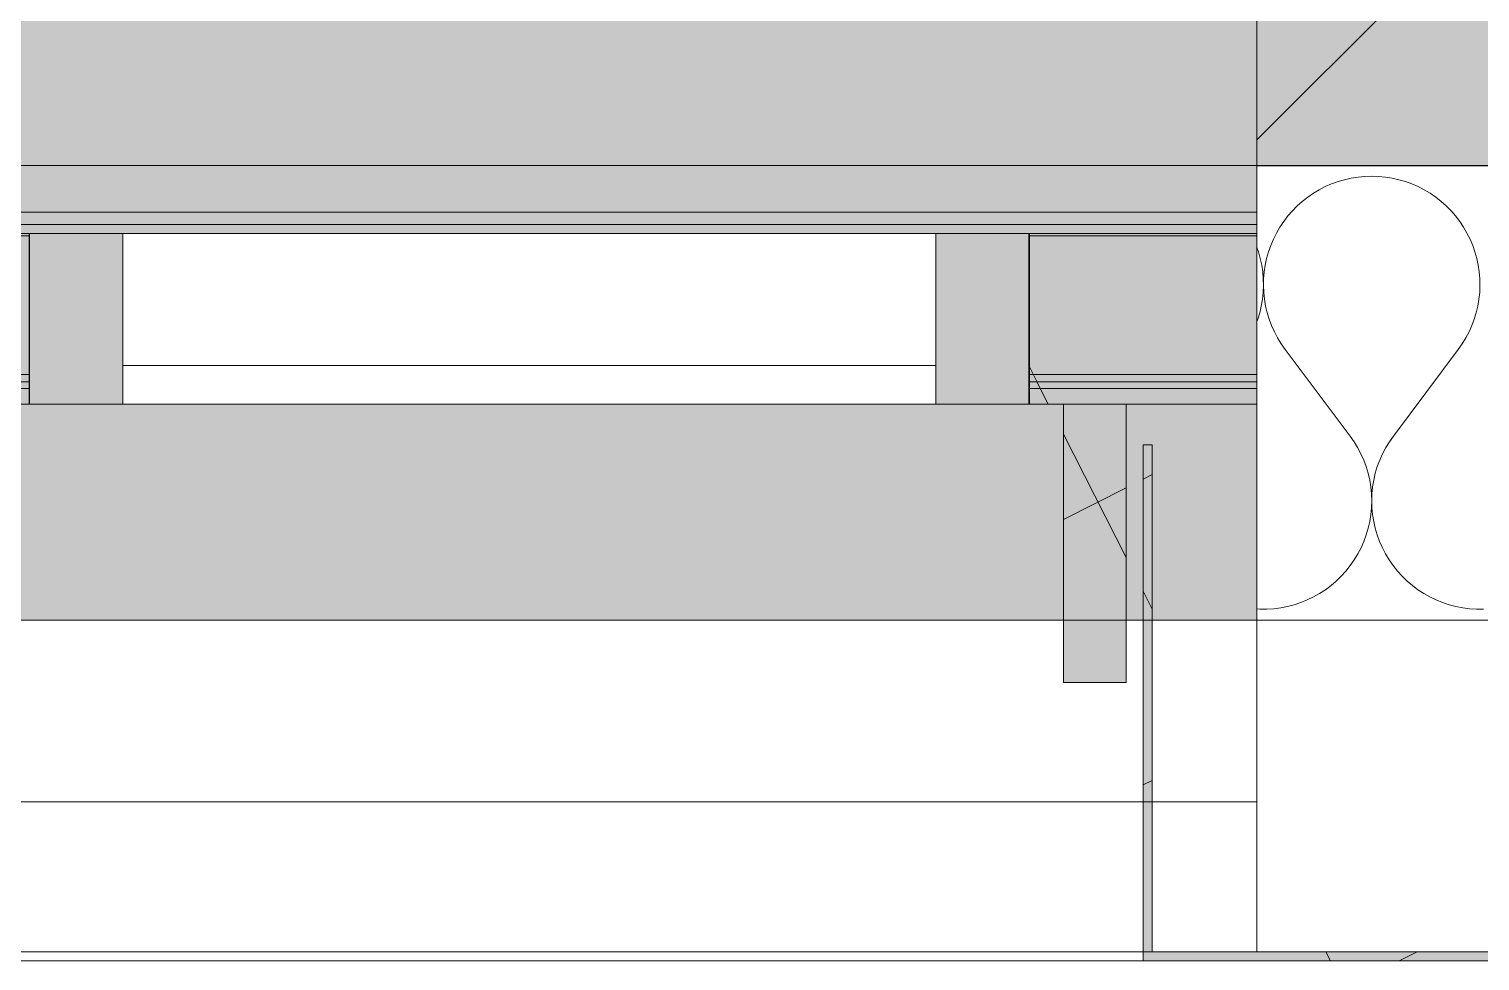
# Model space of a CAD drawing. Header units: metres. Extents: x 101 to 346, y 66 to 213.
# Drawn here: x 147.65 to 148.289, y 84.577 to 84.987 of the extents above; entities that cross this region are included whole.
import ezdxf

# ---------------------------------------------------------------- set-up
doc = ezdxf.new("R2010")
doc.units = ezdxf.units.M
doc.header["$MEASUREMENT"] = 0
for name, pattern in [('Strichlinie', [0.004, 0.003, -0.001]), ('Strichlinie_ eng', [0.0023, 0.0015, -0.0008]), ('Strichpunktlinie', [0.006703, 0.003528, -0.001764, 0, -0.001411]), ('Wipeout_Contour', [1, 0, -1])]:
    doc.linetypes.add(name, pattern=pattern)
for name, color, linetype in [('10  Fassade', 7, 'Continuous'), ('10  Fassade_Deckschraffur', 7, 'Continuous'), ('10  Fassade_Schnittschraffur', 7, 'Continuous'), ('10  Treppen + Rampen', 7, 'Continuous'), ('10  Wand Massiv', 7, 'Continuous'), ('10  Wand Massiv_Deckschraffur', 7, 'Continuous'), ('10  Wand Massiv_Fenster', 7, 'Continuous'), ('10  Wand Massiv_Schnittschraffur', 7, 'Continuous')]:
    doc.layers.add(name, color=color, linetype=linetype)
pattern_1 = [(26.86749, (13.479, 22.35165), (-0.05423143, 0.10704649), []), (116.86749, (13.479, 22.35165), (0.10704649, 0.05423143), [])]

# ---------------------------------------------------------------- blocks, each defined once
blk = doc.blocks.new('*X59', base_point=(96.21547, 47.27398))
at = {"layer": '10  Wand Massiv_Schnittschraffur', "color": 98, "linetype": 'Continuous', "lineweight": 13, "ltscale": 1000, "true_color": 0x000100}
for p, q in [((148.22609, 84.91977), (148.22326, 84.91874)), ((148.22898, 84.92061), (148.22609, 84.91977)), ((148.23192, 84.92127), (148.22898, 84.92061)), ((148.23489, 84.92175), (148.23192, 84.92127)), ((148.23789, 84.92203), (148.23489, 84.92175)), ((148.2409, 84.92213), (148.23789, 84.92203)), ((148.24391, 84.92203), (148.2409, 84.92213)), ((148.24691, 84.92175), (148.24391, 84.92203)), ((148.24989, 84.92127), (148.24691, 84.92175)), ((148.25283, 84.92061), (148.24989, 84.92127)), ((148.25572, 84.91977), (148.25283, 84.92061)), ((148.25855, 84.91874), (148.25572, 84.91977)), ((148.21275, 84.91291), (148.21037, 84.91106)), ((148.21523, 84.91462), (148.21275, 84.91291)), ((148.21782, 84.91616), (148.21523, 84.91462)), ((148.2205, 84.91754), (148.21782, 84.91616)), ((148.22326, 84.91874), (148.2205, 84.91754)), ((148.26131, 84.91754), (148.25855, 84.91874)), ((148.26399, 84.91616), (148.26131, 84.91754)), ((148.26658, 84.91462), (148.26399, 84.91616)), ((148.26906, 84.91291), (148.26658, 84.91462)), ((148.27143, 84.91106), (148.26906, 84.91291)), ((148.20601, 84.90691), (148.20403, 84.90464)), ((148.20813, 84.90905), (148.20601, 84.90691)), ((148.21037, 84.91106), (148.20813, 84.90905)), ((148.27368, 84.90905), (148.27143, 84.91106)), ((148.2758, 84.90691), (148.27368, 84.90905)), ((148.27778, 84.90464), (148.2758, 84.90691)), ((148.2022, 84.90225), (148.20052, 84.89975)), ((148.20403, 84.90464), (148.2022, 84.90225)), ((148.27961, 84.90225), (148.27778, 84.90464)), ((148.28129, 84.89975), (148.27961, 84.90225)), ((148.19766, 84.89445), (148.19648, 84.89167)), ((148.19901, 84.89714), (148.19766, 84.89445)), ((148.20052, 84.89975), (148.19901, 84.89714)), ((148.2828, 84.89714), (148.28129, 84.89975)), ((148.28415, 84.89445), (148.2828, 84.89714)), ((148.28532, 84.89167), (148.28415, 84.89445)), ((148.19108, 84.88883), (148.19037, 84.89086)), ((148.19189, 84.88593), (148.19108, 84.88883)), ((148.19549, 84.88883), (148.19467, 84.88593)), ((148.19648, 84.89167), (148.19549, 84.88883)), ((148.28632, 84.88883), (148.28532, 84.89167)), ((148.28713, 84.88593), (148.28632, 84.88883)), ((148.19252, 84.88299), (148.19189, 84.88593)), ((148.19297, 84.88001), (148.19252, 84.88299)), ((148.19404, 84.88299), (148.1936, 84.88001)), ((148.19467, 84.88593), (148.19404, 84.88299)), ((148.28776, 84.88299), (148.28713, 84.88593)), ((148.2882, 84.88001), (148.28776, 84.88299)), ((148.19322, 84.87701), (148.19297, 84.88001)), ((148.19328, 84.87399), (148.19322, 84.87701)), ((148.19335, 84.87701), (148.19329, 84.87399)), ((148.1936, 84.88001), (148.19335, 84.87701)), ((148.28846, 84.87701), (148.2882, 84.88001)), ((148.28852, 84.87399), (148.28846, 84.87701)), ((148.19233, 84.86502), (148.19284, 84.86799)), ((148.19284, 84.86799), (148.19315, 84.87098)), ((148.19315, 84.87098), (148.19328, 84.87399)), ((148.19329, 84.87399), (148.19341, 84.87098)), ((148.19341, 84.87098), (148.19373, 84.86799)), ((148.19373, 84.86799), (148.19424, 84.86502)), ((148.28757, 84.86502), (148.28807, 84.86799)), ((148.28807, 84.86799), (148.28839, 84.87098)), ((148.28839, 84.87098), (148.28852, 84.87399)), ((148.19076, 84.85921), (148.19164, 84.86209)), ((148.19164, 84.86209), (148.19233, 84.86502)), ((148.19424, 84.86502), (148.19493, 84.86209)), ((148.19493, 84.86209), (148.19581, 84.85921)), ((148.286, 84.85921), (148.28687, 84.86209)), ((148.28687, 84.86209), (148.28757, 84.86502)), ((148.19037, 84.85817), (148.19076, 84.85921)), ((148.19581, 84.85921), (148.19687, 84.85639)), ((148.19687, 84.85639), (148.1981, 84.85364)), ((148.2837, 84.85364), (148.28494, 84.85639)), ((148.28494, 84.85639), (148.286, 84.85921)), ((148.1981, 84.85364), (148.19951, 84.85097)), ((148.19951, 84.85097), (148.20108, 84.8484)), ((148.28073, 84.8484), (148.2823, 84.85097)), ((148.2823, 84.85097), (148.2837, 84.85364)), ((148.20108, 84.8484), (148.20281, 84.84594)), ((148.23138, 84.80784), (148.20281, 84.84594)), ((148.25043, 84.80784), (148.279, 84.84594)), ((148.279, 84.84594), (148.28073, 84.8484)), ((148.23313, 84.80534), (148.23138, 84.80784)), ((148.23472, 84.80273), (148.23313, 84.80534)), ((148.24867, 84.80534), (148.24708, 84.80273)), ((148.25043, 84.80784), (148.24867, 84.80534)), ((148.23614, 84.80003), (148.23472, 84.80273)), ((148.23739, 84.79723), (148.23614, 84.80003)), ((148.24566, 84.80003), (148.24442, 84.79723)), ((148.24708, 84.80273), (148.24566, 84.80003)), ((148.23845, 84.79437), (148.23739, 84.79723)), ((148.23932, 84.79144), (148.23845, 84.79437)), ((148.24001, 84.78846), (148.23932, 84.79144)), ((148.24248, 84.79144), (148.2418, 84.78846)), ((148.24336, 84.79437), (148.24248, 84.79144)), ((148.24442, 84.79723), (148.24336, 84.79437)), ((148.2405, 84.78545), (148.24001, 84.78846)), ((148.2408, 84.78241), (148.2405, 84.78545)), ((148.24131, 84.78545), (148.24101, 84.78241)), ((148.2418, 84.78846), (148.24131, 84.78545)), ((148.2409, 84.77935), (148.2408, 84.78241)), ((148.24081, 84.7763), (148.2409, 84.77935)), ((148.24101, 84.78241), (148.2409, 84.77935)), ((148.2409, 84.77935), (148.241, 84.7763)), ((148.24004, 84.77024), (148.24052, 84.77326)), ((148.24052, 84.77326), (148.24081, 84.7763)), ((148.241, 84.7763), (148.24128, 84.77326)), ((148.24128, 84.77326), (148.24177, 84.77024)), ((148.2385, 84.76433), (148.23936, 84.76726)), ((148.23936, 84.76726), (148.24004, 84.77024)), ((148.24177, 84.77024), (148.24244, 84.76726)), ((148.24244, 84.76726), (148.24331, 84.76433)), ((148.23621, 84.75866), (148.23745, 84.76146)), ((148.23745, 84.76146), (148.2385, 84.76433)), ((148.24331, 84.76433), (148.24436, 84.76146)), ((148.24436, 84.76146), (148.24559, 84.75866)), ((148.23147, 84.75083), (148.23322, 84.75334)), ((148.23322, 84.75334), (148.2348, 84.75595)), ((148.2348, 84.75595), (148.23621, 84.75866)), ((148.24559, 84.75866), (148.247, 84.75595)), ((148.247, 84.75595), (148.24859, 84.75334)), ((148.24859, 84.75334), (148.25033, 84.75083)), ((148.22752, 84.74617), (148.22957, 84.74844)), ((148.22957, 84.74844), (148.23147, 84.75083)), ((148.25033, 84.75083), (148.25223, 84.74844)), ((148.25223, 84.74844), (148.25429, 84.74617)), ((148.22055, 84.74023), (148.223, 84.74206)), ((148.223, 84.74206), (148.22533, 84.74405)), ((148.22533, 84.74405), (148.22752, 84.74617)), ((148.25429, 84.74617), (148.25648, 84.74405)), ((148.25648, 84.74405), (148.25881, 84.74206)), ((148.25881, 84.74206), (148.26125, 84.74023)), ((148.20685, 84.73363), (148.20975, 84.73459)), ((148.20975, 84.73459), (148.21258, 84.73574)), ((148.21258, 84.73574), (148.21533, 84.73706)), ((148.21533, 84.73706), (148.21799, 84.73857)), ((148.21799, 84.73857), (148.22055, 84.74023)), ((148.26125, 84.74023), (148.26381, 84.73857)), ((148.26381, 84.73857), (148.26647, 84.73706)), ((148.26647, 84.73706), (148.26923, 84.73574)), ((148.26923, 84.73574), (148.27206, 84.73459)), ((148.27206, 84.73459), (148.27496, 84.73363)), ((148.19037, 84.73177), (148.19176, 84.73168)), ((148.19176, 84.73168), (148.19481, 84.73168)), ((148.19481, 84.73168), (148.19786, 84.73187)), ((148.19786, 84.73187), (148.20089, 84.73227)), ((148.20089, 84.73227), (148.20389, 84.73285)), ((148.20389, 84.73285), (148.20685, 84.73363)), ((148.27496, 84.73363), (148.27791, 84.73285)), ((148.27791, 84.73285), (148.28091, 84.73227)), ((148.28091, 84.73227), (148.28394, 84.73187)), ((148.28394, 84.73187), (148.28699, 84.73168)), ((148.28699, 84.73168), (148.29005, 84.73168))]:
    blk.add_line(p, q, dxfattribs=at)

msp = doc.modelspace()

# ---------------------------------------------------------------- wipeouts: each hides what was drawn before it
at = {"color": 254, "linetype": 'Wipeout_Contour', "lineweight": 0, "ltscale": 647.942775}
msp.add_wipeout([(148.19037, 85.10183), (127.40537, 85.10184), (127.40537, 84.90629), (148.19037, 84.90629)], dxfattribs=at).dxf.layer = '10  Fassade_Deckschraffur'
at = {"color": 254, "linetype": 'Wipeout_Contour', "lineweight": 0, "ltscale": 647.577574}
msp.add_wipeout([(148.19037, 84.83171), (127.40537, 84.83172), (127.40537, 84.82872), (148.19037, 84.82871)], dxfattribs=at).dxf.layer = '10  Fassade_Deckschraffur'
at = {"color": 254, "linetype": 'Wipeout_Contour', "lineweight": 0, "ltscale": 647.123138}
msp.add_wipeout([(148.19037, 84.64693), (127.40537, 84.64693), (127.40537, 84.58089), (148.19037, 84.58089)], dxfattribs=at).dxf.layer = '10  Fassade_Deckschraffur'

# ---------------------------------------------------------------- next in the draw order: hatches: boundary and pattern name
at = {"layer": '10  Wand Massiv_Schnittschraffur', "linetype": 'Continuous', "lineweight": 0, "true_color": 0xffffff}
msp.add_hatch(color=7, dxfattribs=at).paths.add_polyline_path([(148.19037, 84.92689), (153.50111, 84.92689), (153.50111, 85.12689), (148.19037, 85.12689)])
at = {"layer": '10  Wand Massiv_Schnittschraffur', "linetype": 'Continuous', "lineweight": 13, "true_color": 0x000100}
h = msp.add_hatch(dxfattribs=at)
h.set_pattern_fill('Beton__Stahlbeton_0008', color=98, style=0, pattern_type=2)
h.set_pattern_definition([(45, (13.479, 22.35165), (-0.16970563, 0.16970563), []), (45, (13.39415, 22.4365), (-0.16970563, 0.16970563), [0.18, -0.06])])
h.paths.add_polyline_path([(148.19037, 84.92689), (153.50111, 84.92689), (153.50111, 85.12689), (148.19037, 85.12689)])

# ---------------------------------------------------------------- next in the draw order: linework, layer by layer
at = {"layer": '10  Fassade', "color": 7, "linetype": 'Strichpunktlinie', "lineweight": 13, "ltscale": 1000}
msp.add_line((148.19037, 84.92689), (127.40537, 84.92689), dxfattribs=at)
at = {"layer": '10  Fassade', "color": 7, "linetype": 'Continuous', "lineweight": 13, "ltscale": 1000, "flags": 128}
msp.add_lwpolyline([(148.19037, 84.58089), (127.40537, 84.58089)], dxfattribs=at)
at = {"layer": '10  Wand Massiv', "color": 7, "linetype": 'Continuous', "lineweight": 13, "ltscale": 1000}
msp.add_line((148.19037, 84.92689), (148.19037, 85.08689), dxfattribs=at)
at = {"layer": '10  Wand Massiv', "color": 7, "linetype": 'Continuous', "lineweight": 25, "ltscale": 1000}
msp.add_line((148.19037, 84.92689), (153.43561, 84.92689), dxfattribs=at)
at = {"layer": '10  Wand Massiv_Fenster', "color": 7, "linetype": 'Continuous', "lineweight": 13, "ltscale": 1000}
msp.add_line((148.19037, 84.92689), (148.19037, 85.08689), dxfattribs=at)

# ---------------------------------------------------------------- next in the draw order: wipeouts: each hides what was drawn before it
at = {"color": 254, "linetype": 'Wipeout_Contour', "lineweight": 0, "ltscale": 647.651333}
msp.add_wipeout([(148.19037, 84.89589), (127.40537, 84.89589), (127.40537, 84.83489), (148.19037, 84.83489)], dxfattribs=at).dxf.layer = '10  Fassade_Deckschraffur'
at = {"color": 254, "linetype": 'Wipeout_Contour', "lineweight": 0, "ltscale": 647.382991}
msp.add_wipeout([(127.40537, 84.82872), (127.40537, 84.64693), (148.19037, 84.64693), (148.19037, 84.82871)], dxfattribs=at).dxf.layer = '10  Fassade_Deckschraffur'

# ---------------------------------------------------------------- next in the draw order: hatches: boundary and pattern name
at = {"layer": '10  Fassade_Schnittschraffur', "linetype": 'Continuous', "lineweight": 0, "true_color": 0xffffff}
msp.add_hatch(color=7, dxfattribs=at).paths.add_polyline_path([(148.10537, 84.69939), (148.13287, 84.69939), (148.13287, 84.82189), (148.10537, 84.82189)])
at = {"layer": '10  Fassade_Schnittschraffur', "linetype": 'Continuous', "lineweight": 13, "true_color": 0x000100}
h = msp.add_hatch(dxfattribs=at)
h.set_pattern_fill('Dämmung__hart_1_0008', color=98, style=0, pattern_type=2)
h.set_pattern_definition(pattern_1)
h.paths.add_polyline_path([(148.10537, 84.69939), (148.13287, 84.69939), (148.13287, 84.82189), (148.10537, 84.82189)])

# ---------------------------------------------------------------- next in the draw order: linework, layer by layer
at = {"layer": '10  Fassade', "color": 7, "linetype": 'Continuous', "lineweight": 13, "ltscale": 1000}
for p, q in [((148.10537, 84.82189), (148.10537, 84.69939)), ((148.13287, 84.82189), (148.13287, 84.69939)), ((148.19037, 84.82189), (148.13287, 84.82189)), ((148.13287, 84.69939), (148.10537, 84.69939))]:
    msp.add_line(p, q, dxfattribs=at)
at = {"layer": '10  Fassade', "color": 7, "linetype": 'Continuous', "lineweight": 18, "ltscale": 1000}
msp.add_line((148.14437, 84.80389), (148.14037, 84.80389), dxfattribs=at)
at = {"layer": '10  Fassade', "color": 7, "linetype": 'Continuous', "lineweight": 13, "ltscale": 1000, "flags": 128}
for points in [[(148.19037, 84.83489), (127.40537, 84.83489)], [(148.19037, 84.83171), (127.40537, 84.83172)], [(148.19037, 84.82871), (148.19037, 84.83171)], [(148.19037, 84.82871), (127.40537, 84.82872)], [(148.19037, 84.64693), (148.19037, 84.82871)], [(148.19037, 84.64693), (127.40537, 84.64693)], [(148.19037, 84.58089), (148.19037, 84.64693)]]:
    msp.add_lwpolyline(points, dxfattribs=at)
at = {"layer": '10  Fassade', "color": 7, "linetype": 'Strichlinie_ eng', "lineweight": 13, "ltscale": 1000, "flags": 128}
for points in [[(127.40537, 84.82189), (128.26737, 84.82189), (128.70537, 84.82189), (129.73787, 84.82189), (130.05537, 84.82189), (130.96737, 84.82189), (131.40537, 84.82189), (132.43787, 84.82189), (132.75537, 84.82189), (133.66737, 84.82189), (134.10537, 84.82189), (135.13787, 84.82189), (135.45537, 84.82189), (136.36737, 84.82189), (136.80537, 84.82189), (137.83787, 84.82189), (138.15537, 84.82189), (139.06737, 84.82189), (139.50537, 84.82189), (140.53787, 84.82189), (140.85537, 84.82189), (141.76737, 84.82189), (142.20537, 84.82189), (143.23787, 84.82189), (143.55537, 84.82189), (144.46737, 84.82189), (144.90537, 84.82189), (145.93787, 84.82189), (146.25537, 84.82189), (147.16737, 84.82189), (147.60537, 84.82189), (148.19037, 84.82189)], [(148.10537, 84.69939), (148.10537, 84.82189)], [(148.13287, 84.82189), (148.13287, 84.69939)], [(148.13287, 84.69939), (148.10537, 84.69939)]]:
    msp.add_lwpolyline(points, dxfattribs=at)
at = {"layer": '10  Fassade', "color": 7, "linetype": 'Strichlinie', "lineweight": 18, "ltscale": 1000, "flags": 128}
msp.add_lwpolyline([(148.14437, 84.80389), (148.14037, 84.80389)], dxfattribs=at)
at = {"layer": '10  Wand Massiv', "color": 7, "linetype": 'Continuous', "lineweight": 13, "ltscale": 1000, "flags": 128}
msp.add_lwpolyline([(148.19037, 84.72689), (153.41054, 84.72689)], dxfattribs=at)
at = {"layer": '10  Wand Massiv_Fenster', "color": 7, "linetype": 'Continuous', "lineweight": 18, "ltscale": 1000}
msp.add_line((148.19037, 84.72689), (127.40537, 84.72689), dxfattribs=at)

# ---------------------------------------------------------------- next in the draw order: wipeouts: each hides what was drawn before it
at = {"color": 254, "linetype": 'Wipeout_Contour', "lineweight": 0, "ltscale": 647.720894}
msp.add_wipeout([(127.40537, 84.89589), (148.19037, 84.89589), (148.19037, 84.90089), (127.40537, 84.90089)], dxfattribs=at).dxf.layer = '10  Fassade_Deckschraffur'

# ---------------------------------------------------------------- next in the draw order: linework, layer by layer
at = {"layer": '10  Fassade', "color": 7, "linetype": 'Continuous', "lineweight": 13, "ltscale": 1000}
msp.add_line((148.19037, 84.89689), (148.19037, 84.82189), dxfattribs=at)
at = {"layer": '10  Fassade', "color": 7, "linetype": 'Strichlinie_ eng', "lineweight": 13, "ltscale": 1000, "flags": 128}
for points in [[(127.40537, 84.89689), (128.26737, 84.89689), (128.70537, 84.89689), (129.73787, 84.89689), (130.05537, 84.89689), (130.96737, 84.89689), (131.40537, 84.89689), (132.43787, 84.89689), (132.75537, 84.89689), (133.66737, 84.89689), (134.10537, 84.89689), (135.13787, 84.89689), (135.45537, 84.89689), (136.36737, 84.89689), (136.80537, 84.89689), (137.83787, 84.89689), (138.15537, 84.89689), (139.06737, 84.89689), (139.50537, 84.89689), (140.53787, 84.89689), (140.85537, 84.89689), (141.76737, 84.89689), (142.20537, 84.89689), (143.23787, 84.89689), (143.55537, 84.89689), (144.46737, 84.89689), (144.90537, 84.89689), (145.93787, 84.89689), (146.25537, 84.89689), (147.16737, 84.89689), (147.60537, 84.89689), (148.19037, 84.89689)], [(148.19037, 84.89689), (148.19037, 84.82189)]]:
    msp.add_lwpolyline(points, dxfattribs=at)
at = {"layer": '10  Fassade', "color": 7, "linetype": 'Continuous', "lineweight": 13, "ltscale": 1000, "flags": 128}
for points in [[(148.19037, 84.89589), (127.40537, 84.89589)], [(148.19037, 84.83489), (148.19037, 84.89589)]]:
    msp.add_lwpolyline(points, dxfattribs=at)

# ---------------------------------------------------------------- next in the draw order: wipeouts: each hides what was drawn before it
at = {"color": 254, "linetype": 'Wipeout_Contour', "lineweight": 0, "ltscale": 647.731856}
msp.add_wipeout([(127.40537, 84.90629), (127.40537, 84.90089), (148.19037, 84.90089), (148.19037, 84.90629)], dxfattribs=at).dxf.layer = '10  Fassade_Deckschraffur'
at = {"color": 254, "linetype": 'Wipeout_Contour', "lineweight": 0, "ltscale": 680.481995}
msp.add_wipeout([(148.95015, 84.58089), (146.26015, 84.58089), (146.26015, 84.57689), (148.95015, 84.57689)], dxfattribs=at).dxf.layer = '10  Fassade_Deckschraffur'

# ---------------------------------------------------------------- next in the draw order: hatches: boundary and pattern name
at = {"layer": '10  Fassade_Schnittschraffur', "linetype": 'Continuous', "lineweight": 0, "true_color": 0xffffff}
for points in [[(148.14437, 84.80389), (148.14037, 84.80389), (148.14037, 84.58089), (148.14437, 84.58089)], [(148.14037, 84.57689), (148.95017, 84.57689), (148.95017, 84.58089), (148.14037, 84.58089)]]:
    msp.add_hatch(color=7, dxfattribs=at).paths.add_polyline_path(points)
at = {"layer": '10  Fassade_Schnittschraffur', "linetype": 'Continuous', "lineweight": 13, "true_color": 0x000100}
h = msp.add_hatch(dxfattribs=at)
h.set_pattern_fill('Dämmung__hart_1_0008', color=98, style=0, pattern_type=2)
h.set_pattern_definition(pattern_1)
h.paths.add_polyline_path([(148.14437, 84.80389), (148.14037, 84.80389), (148.14037, 84.58089), (148.14437, 84.58089)])
h = msp.add_hatch(dxfattribs=at)
h.set_pattern_fill('Dämmung__hart_1_0008', color=98, style=0, pattern_type=2)
h.set_pattern_definition(pattern_1)
h.paths.add_polyline_path([(148.14037, 84.57689), (148.95017, 84.57689), (148.95017, 84.58089), (148.14037, 84.58089)])
at = {"layer": '10  Wand Massiv_Deckschraffur', "linetype": 'Continuous', "lineweight": 0, "true_color": 0xffffff}
msp.add_hatch(color=7, dxfattribs=at).paths.add_polyline_path([(127.40537, 84.72689), (148.19037, 84.72689), (148.19037, 84.92689), (148.19037, 85.10189), (127.40537, 85.10189), (127.40537, 84.92689)])

# ---------------------------------------------------------------- next in the draw order: linework, layer by layer
at = {"layer": '10  Fassade', "color": 7, "linetype": 'Continuous', "lineweight": 18, "ltscale": 1000}
for p, q in [((148.14037, 84.80389), (148.14037, 84.58089)), ((148.14437, 84.80389), (148.14437, 84.58089)), ((148.14437, 84.58089), (148.14037, 84.58089))]:
    msp.add_line(p, q, dxfattribs=at)
at = {"layer": '10  Fassade', "color": 7, "linetype": 'Continuous', "lineweight": 13, "ltscale": 1000, "flags": 128}
for points in [[(148.19037, 84.90629), (148.19037, 85.10183)], [(148.19037, 84.90629), (127.40537, 84.90629)], [(148.19037, 84.90089), (148.19037, 84.90629)], [(148.19037, 84.90089), (127.40537, 84.90089)], [(148.19037, 84.89589), (148.19037, 84.90089)]]:
    msp.add_lwpolyline(points, dxfattribs=at)
at = {"layer": '10  Fassade', "color": 7, "linetype": 'Strichlinie', "lineweight": 18, "ltscale": 1000, "flags": 128}
for points in [[(148.14037, 84.80389), (148.14037, 84.58089)], [(148.14437, 84.58089), (148.14437, 84.80389)], [(148.14037, 84.58089), (148.14437, 84.58089)]]:
    msp.add_lwpolyline(points, dxfattribs=at)
at = {"layer": '10  Fassade', "color": 7, "linetype": 'Continuous', "lineweight": 18, "ltscale": 1000, "flags": 128}
for points in [[(146.26015, 84.58089), (148.95015, 84.58089)], [(146.26015, 84.57689), (148.95015, 84.57689)]]:
    msp.add_lwpolyline(points, dxfattribs=at)
msp.add_lwpolyline([(148.14037, 84.57689), (148.14037, 84.58089), (148.95017, 84.58089), (148.95017, 84.57689)], close=True, dxfattribs=at)
at = {"layer": '10  Wand Massiv', "color": 7, "linetype": 'Continuous', "lineweight": 13, "ltscale": 1000}
msp.add_line((148.19037, 84.72689), (148.19037, 84.92689), dxfattribs=at)
at = {"layer": '10  Wand Massiv', "color": 7, "linetype": 'Continuous', "lineweight": 13, "ltscale": 1000, "flags": 128}
msp.add_lwpolyline([(148.19037, 84.72689), (148.19037, 84.92689)], dxfattribs=at)
at = {"layer": '10  Wand Massiv_Fenster', "color": 7, "linetype": 'Continuous', "lineweight": 13, "ltscale": 1000}
msp.add_line((148.19037, 84.72689), (148.19037, 84.92689), dxfattribs=at)

# ---------------------------------------------------------------- next in the draw order: block references
at = {"layer": '10  Treppen + Rampen', "color": 7, "linetype": 'Continuous', "lineweight": 13, "ltscale": 1000}
msp.add_blockref('*X59', (96.21547, 47.27398), dxfattribs=at)

# ---------------------------------------------------------------- next in the draw order: wipeouts: each hides what was drawn before it
at = {"color": 254, "linetype": 'Wipeout_Contour', "lineweight": 0, "ltscale": 681.960871}
msp.add_wipeout([(147.65037, 84.89689), (147.65037, 84.82189), (148.09037, 84.82189), (148.09037, 84.89689)], dxfattribs=at).dxf.layer = '10  Fassade_Deckschraffur'

# ---------------------------------------------------------------- next in the draw order: hatches: boundary and pattern name
at = {"layer": '10  Fassade_Schnittschraffur', "linetype": 'Continuous', "lineweight": 0, "true_color": 0xffffff}
for points in [[(147.65037, 84.89689), (147.65037, 84.82189), (147.65057, 84.89689)], [(148.09017, 84.89689), (148.09017, 84.82189), (148.09037, 84.89689)], [(148.19037, 84.82189), (148.19037, 84.89689), (148.09037, 84.89689), (148.09037, 84.82189), (148.10537, 84.82189), (148.13287, 84.82189)]]:
    msp.add_hatch(color=7, dxfattribs=at).paths.add_polyline_path(points)
at = {"layer": '10  Fassade_Schnittschraffur', "linetype": 'Continuous', "lineweight": 13, "true_color": 0x000100}
h = msp.add_hatch(dxfattribs=at)
h.set_pattern_fill('Dämmung__hart_1_0008', color=98, style=0, pattern_type=2)
h.set_pattern_definition(pattern_1)
h.paths.add_polyline_path([(148.19037, 84.82189), (148.19037, 84.89689), (148.09037, 84.89689), (148.09037, 84.82189), (148.10537, 84.82189), (148.13287, 84.82189)])

# ---------------------------------------------------------------- next in the draw order: linework, layer by layer
at = {"layer": '10  Fassade', "color": 7, "linetype": 'Continuous', "lineweight": 13, "ltscale": 1000}
for p, q in [((147.65037, 84.89689), (147.55537, 84.89689)), ((147.65037, 84.89689), (147.65037, 84.82189)), ((148.09037, 84.89689), (148.09037, 84.82189)), ((148.19037, 84.89689), (148.09037, 84.89689)), ((147.65037, 84.82189), (147.64037, 84.82189)), ((148.10537, 84.82189), (148.09037, 84.82189))]:
    msp.add_line(p, q, dxfattribs=at)
at = {"layer": '10  Fassade', "color": 7, "linetype": 'Continuous', "lineweight": 13, "ltscale": 1000, "flags": 128}
for points in [[(147.65037, 84.89689), (148.09037, 84.89689)], [(147.65037, 84.82189), (148.09037, 84.82189)]]:
    msp.add_lwpolyline(points, dxfattribs=at)
for points in [[(147.65037, 84.82189), (147.65057, 84.89689)], [(148.09037, 84.89689), (148.09017, 84.82189)]]:
    msp.add_lwpolyline(points, close=True, dxfattribs=at)

# ---------------------------------------------------------------- next in the draw order: wipeouts: each hides what was drawn before it
at = {"color": 254, "linetype": 'Wipeout_Contour', "lineweight": 0, "ltscale": 681.961032}
msp.add_wipeout([(148.04917, 84.82189), (148.04917, 84.89689), (147.69157, 84.89689), (147.69157, 84.82189)], dxfattribs=at).dxf.layer = '10  Fassade_Deckschraffur'

# ---------------------------------------------------------------- next in the draw order: hatches: boundary and pattern name
at = {"layer": '10  Fassade_Schnittschraffur', "linetype": 'Continuous', "lineweight": 0, "true_color": 0xffffff}
for points in [[(147.65057, 84.82189), (147.69157, 84.82189), (147.69157, 84.89689), (147.65057, 84.89689)], [(148.09017, 84.89689), (148.04917, 84.89689), (148.04917, 84.82189), (148.09017, 84.82189)]]:
    msp.add_hatch(color=7, dxfattribs=at).paths.add_polyline_path(points)

# ---------------------------------------------------------------- next in the draw order: linework, layer by layer
at = {"layer": '10  Fassade', "color": 7, "linetype": 'Continuous', "lineweight": 13, "ltscale": 1000}
for p, q in [((148.04917, 84.89689), (147.69157, 84.89689)), ((148.04917, 84.83889), (147.69157, 84.83889)), ((147.69157, 84.82189), (148.04917, 84.82189))]:
    msp.add_line(p, q, dxfattribs=at)
at = {"layer": '10  Fassade', "color": 7, "linetype": 'Continuous', "lineweight": 13, "ltscale": 1000, "flags": 128}
for points in [[(147.65057, 84.82189), (147.69157, 84.82189), (147.69157, 84.89689), (147.65057, 84.89689)], [(148.09017, 84.89689), (148.04917, 84.89689), (148.04917, 84.82189), (148.09017, 84.82189)]]:
    msp.add_lwpolyline(points, close=True, dxfattribs=at)

doc.saveas('drawing.dxf')
